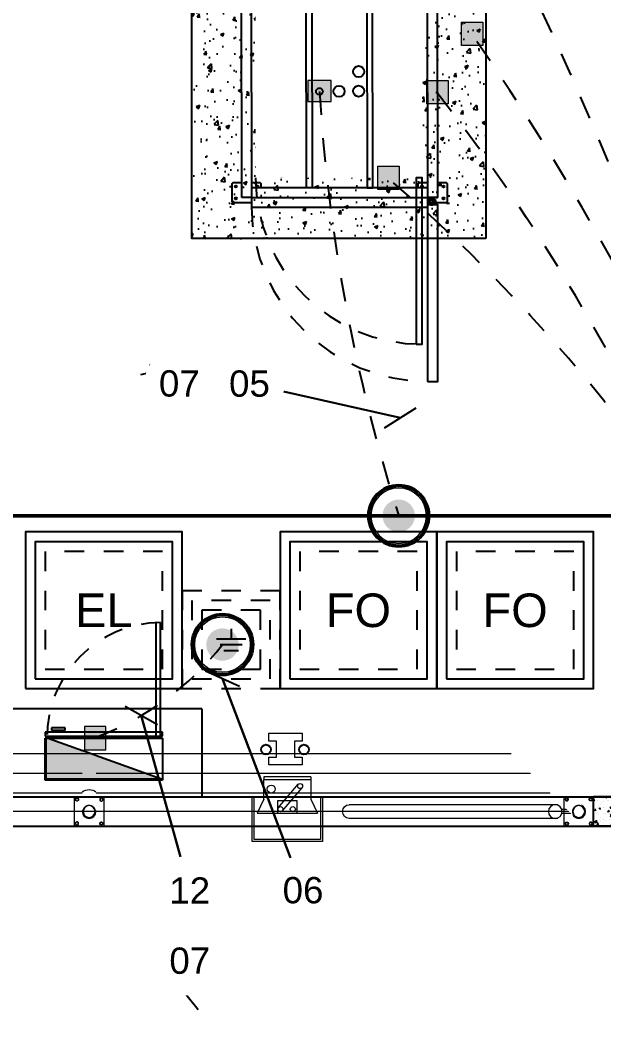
# Model space of a CAD drawing. Header units: inches. Extents: x -7660 to 802, y -193 to 3.
# Drawn here: x 663.12 to 666.1, y -97.32 to -92.2 of the extents above; entities that cross this region are included whole.
import ezdxf
from ezdxf.enums import TextEntityAlignment as Align

# ---------------------------------------------------------------- set-up
doc = ezdxf.new("R2010")
doc.units = ezdxf.units.IN
doc.header["$MEASUREMENT"] = 0
doc.set_wipeout_variables(frame=1)
for name, pattern in [('CACHE', [0.24, 0.12, -0.12]), ('DASHDOT', [1, 0.5, -0.25, 0, -0.25]), ('DASHDOT2', [0.5, 0.25, -0.125, 0, -0.125]), ('DASHED2', [0.375, 0.25, -0.125]), ('HIDDEN', [0.375, 0.25, -0.125]), ('HIDDEN2', [0.1875, 0.125, -0.0625])]:
    doc.linetypes.add(name, pattern=pattern)
for name, color, linetype in [('0-A INSTALAR', 10, 'Continuous'), ('AT', 80, 'Continuous'), ('PDF_0', 7, 'Continuous'), ('TANZ-COTAS', 8, 'Continuous'), ('TANZ-EXISTENTE', 9, 'Continuous')]:
    doc.layers.add(name, color=color, linetype=linetype)
doc.layers.add('PDF__CLEMAR-AT A INSTALAR', color=7, linetype='Continuous', true_color=0x259500)
doc.styles.add('Arial', font='arial.ttf')
doc.styles.add('Arial_TXT', font='arial.ttf')
doc.styles.add('cerca', font='romans.shx', dxfattribs={"height": 1})
doc.linetypes.add('CERCA3', pattern='A,0.5,0.05,["X",cerca,S=0.1,R=0,X=-0.1,Y=-0.05],0.1', length=0.65)
doc.dimstyles.new('CLEMAR - 1-100', dxfattribs={"dimtxt": 15, "dimasz": 15, "dimexe": 7.5, "dimexo": 15, "dimgap": 7.5, "dimtad": 1, "dimdec": 0, "dimtxsty": 'Arial', "dimblk": 'OBLIQUE', "dimcen": 0, "dimdle": 7.5, "dimclrd": 8, "dimclre": 8, "dimclrt": 1, "dimadec": 0, "dimazin": 0, "dimtfac": 1, "dimtdec": 0, "dimtmove": 2, "dimatfit": 3, "dimldrblk": 'OBLIQUE', "dimfxl": 1, "dimtfill": 1, "dimtfillclr": 256, "dimarcsym": 0})

# ---------------------------------------------------------------- blocks, each defined once
blk = doc.blocks.new('Base Planta Vivo Tipo 11')
at = {"true_color": 0xc7c8ca}
h = blk.add_hatch(dxfattribs=at)
h.set_pattern_fill('AR-CONC', color=9, scale=0.001)
h.set_pattern_definition([(50, (144.96999, -48.6538), (0.1821847, -0.015939), [0.01905, -0.20955]), (355, (144.96999, -48.6538), (-0.0352434, 0.191057), [0.01524, -0.1676406]), (100.4514, (144.98517, -48.65512), (0.146941, 0.175118), [0.01619, -0.17809]), (46.184, (144.96999, -48.603), (0.271079, -0.042042), [0.028575, -0.314325]), (96.6356, (144.99257, -48.6065), (0.237404, 0.247426), [0.024285, -0.267136]), (351.184, (144.96999, -48.603), (0.237404, 0.247426), [0.02286, -0.25146]), (21, (144.99539, -48.6157), (0.1516144, -0.102265), [0.01905, -0.20955]), (326, (144.99539, -48.6157), (0.061802, 0.184188), [0.01524, -0.16764]), (71.4514, (145.00802, -48.62422), (0.2134164, 0.081923), [0.01619, -0.17809]), (37.5, (144.969985, -48.653794), (0.0030886, 0.084555), [0, -0.165608, 0, -0.17018, 0, -0.168275]), (7.5, (144.969985, -48.65379), (0.0668197, 0.1001806), [0, -0.097028, 0, -0.161798, 0, -0.064135]), (327.5, (144.91334, -48.653794), (0.1355906, -0.0057287), [0, -0.0635, 0, -0.19812, 0, -0.26289]), (317.5, (144.88794, -48.65379), (0.1481292, 0.0254265), [0, -0.08255, 0, -0.131572, 0, -0.18669])])
h.paths.add_polyline_path([(145.6118, -44.4301), (144.1118, -44.4301), (144.1118, -45.9301), (145.6118, -45.9301)])
h.paths.add_polyline_path([(145.3167, -45.7093), (144.414, -45.7093), (144.414, -44.6975), (145.3167, -44.6975)], flags=16)
h.paths.add_polyline_path([(145.3167, -44.6975), (144.414, -44.6975), (144.414, -45.7093), (145.3167, -45.7093)], flags=16)
at = {"color": 251, "true_color": 0x636466}
blk.add_line((145.3168, -46.659), (145.3168, -45.7586), dxfattribs=at)
blk.add_lwpolyline([(145.6118, -45.9301), (144.1118, -45.9301), (144.1118, -44.4301), (145.6118, -44.4301)], close=True)
at = {"lineweight": 25}
for points in [[(144.414, -44.6962), (145.3144, -44.6962), (145.3144, -44.6458), (144.414, -44.6458)], [(145.3159, -45.7206), (145.3144, -44.6458), (145.3642, -44.6458), (145.3657, -45.7206)], [(144.4155, -45.7206), (145.3159, -45.7206), (145.3159, -45.6708), (144.4155, -45.6708)]]:
    blk.add_lwpolyline(points, close=True, dxfattribs=at)
for points in [[(144.3657, -45.6453), (144.3207, -45.6453), (144.3153, -45.6506), (144.3153, -45.7407), (144.3207, -45.7455), (144.4155, -45.7455)], [(144.4653, -45.6708), (144.4653, -45.6506), (144.4606, -45.6453), (144.4155, -45.6453)], [(145.3159, -45.6453), (145.2709, -45.6453), (145.2655, -45.6506), (145.2655, -45.6708)], [(145.3527, -45.7455), (145.4108, -45.7455), (145.4161, -45.7407), (145.4161, -45.6506), (145.4108, -45.6453), (145.3657, -45.6453)], [(144.4155, -45.7206), (144.4155, -45.7704), (145.3159, -45.7704), (145.3159, -45.7206)], [(145.3159, -45.7455), (145.3165, -45.7455)]]:
    blk.add_lwpolyline(points, dxfattribs=at)
blk.add_lwpolyline([(145.3354, -45.7199, 0.388857), (145.3162, -45.7374, 1.044652), (145.3547, -45.7391)], format="xyb", dxfattribs=at)
at = {"color": 251, "true_color": 0x636466}
blk.add_lwpolyline([(145.3168, -46.659), (145.3666, -46.659), (145.3666, -45.7586), (145.3168, -45.7586)], dxfattribs=at)
at = {"color": 251, "linetype": 'HIDDEN2', "ltscale": 0.5, "true_color": 0x636466}
blk.add_arc((145.3168, -45.7576), 0.9014, 180.8112, 270, dxfattribs=at)
at = {"layer": 'PDF_0', "lineweight": 25}
for centre, radius in [((144.3345, -44.6406), 0.00504), ((144.4447, -44.6406), 0.00504), ((145.2847, -44.6406), 0.00504), ((145.395, -44.6406), 0.00504), ((144.3345, -44.7005), 0.00504), ((144.4447, -44.7005), 0.00504), ((145.2847, -44.7005), 0.00504), ((145.395, -44.7005), 0.00504), ((144.336, -45.665), 0.00504), ((144.4462, -45.665), 0.00504), ((145.2862, -45.665), 0.00504), ((145.3965, -45.665), 0.00504), ((144.336, -45.7249), 0.00504), ((145.3354, -45.7391), 0.0193), ((145.3354, -45.7391), 0.0169), ((145.3965, -45.7249), 0.00504), ((145.3354, -45.7391), 0.00978), ((145.3354, -45.7391), 0.00978), ((145.3354, -45.7391), 0.00741)]:
    blk.add_circle(centre, radius, dxfattribs=at)
at = {"linetype": 'HIDDEN', "ltscale": 0.5}
blk.add_wipeout([(144.4368, -44.7451), (145.2868, -44.7451), (145.2868, -45.6196), (144.4368, -45.6196)], dxfattribs=at)
at = {"lineweight": 25}
for points in [[(144.4638, -44.6458), (144.4638, -44.6257), (144.4591, -44.6209), (144.3192, -44.6209), (144.3138, -44.6257), (144.3138, -44.7158), (144.3192, -44.7211), (144.3642, -44.7211)], [(145.3642, -44.7211), (145.4093, -44.7211), (145.4146, -44.7158), (145.4146, -44.6257), (145.4093, -44.6209), (145.2694, -44.6209), (145.264, -44.6257), (145.264, -44.6458)], [(144.414, -44.7211), (144.4591, -44.7211), (144.4638, -44.7158), (144.4638, -44.6962)], [(145.264, -44.6962), (145.264, -44.7158), (145.2694, -44.7211), (145.3144, -44.7211)]]:
    blk.add_lwpolyline(points, dxfattribs=at)
for points in [[(144.3657, -45.7206), (144.3642, -44.6458), (144.414, -44.6458), (144.4155, -45.7206)], [(144.6944, -44.6962), (144.724, -44.6962), (144.7255, -45.6708), (144.6959, -45.6708)], [(145.0044, -44.6962), (145.0059, -45.6708), (145.0355, -45.6708), (145.034, -44.6962)]]:
    blk.add_lwpolyline(points, close=True, dxfattribs=at)
at = {"color": 251, "true_color": 0x636466}
blk.add_lwpolyline([(145.2568, -46.4696), (145.2868, -46.4696), (145.2868, -45.6196), (145.2568, -45.6196)], close=True, dxfattribs=at)
at = {"color": 6, "linetype": 'Continuous'}
for centre in [(144.9628, -45.0776), (144.9628, -45.1776)]:
    blk.add_circle(centre, 0.0284, dxfattribs=at)
at = {"color": 3, "linetype": 'Continuous'}
blk.add_circle((144.7627, -45.179), 0.0174, dxfattribs=at)
at = {"color": 5, "linetype": 'Continuous'}
blk.add_circle((144.8628, -45.1783), 0.0284, dxfattribs=at)
at = {"color": 251, "linetype": 'HIDDEN2', "ltscale": 0.5, "true_color": 0x636466}
blk.add_arc((145.2868, -45.6196), 0.85, 180, 270, dxfattribs=at)
blk = doc.blocks.new('rgrg0r5gw51gw1egw1eg')
for p, q in [((3385.5664, -235.9365), (3385.5664, -236.0822)), ((3385.7121, -235.9365), (3385.5664, -235.9365)), ((3385.5668, -235.9621), (3385.5668, -235.9621)), ((3385.5687, -235.9595), (3385.5687, -235.9595)), ((3385.5793, -235.9564), (3385.5729, -235.9539)), ((3385.5747, -235.9595), (3385.5729, -235.9539)), ((3385.5794, -235.9564), (3385.5748, -235.9595)), ((3385.584, -235.9609), (3385.5758, -235.9622)), ((3385.5759, -235.962), (3385.5769, -235.9532)), ((3385.5841, -235.9607), (3385.5769, -235.9531)), ((3385.5852, -235.949), (3385.5862, -235.9432)), ((3385.5909, -235.9479), (3385.5853, -235.9484)), ((3385.5907, -235.9479), (3385.5862, -235.9426)), ((3385.5986, -235.9698), (3385.5986, -235.9698)), ((3385.6004, -235.9612), (3385.6004, -235.9612)), ((3385.6124, -235.9372), (3385.6124, -235.9372)), ((3385.6136, -235.968), (3385.6136, -235.968)), ((3385.6181, -235.9574), (3385.6181, -235.9574)), ((3385.6236, -235.9643), (3385.6236, -235.9643)), ((3385.6479, -235.9677), (3385.6479, -235.9677)), ((3385.6515, -235.9432), (3385.6526, -235.9374)), ((3385.6572, -235.9421), (3385.6517, -235.9426)), ((3385.657, -235.9421), (3385.6526, -235.9368)), ((3385.66, -235.9437), (3385.66, -235.9437)), ((3385.6611, -235.9745), (3385.6611, -235.9745)), ((3385.6674, -235.9553), (3385.6674, -235.9553)), ((3385.6828, -235.9456), (3385.6745, -235.9469)), ((3385.6746, -235.9467), (3385.6756, -235.9379)), ((3385.6829, -235.9453), (3385.6756, -235.9378)), ((3385.682, -235.972), (3385.682, -235.972)), ((3385.6927, -235.9401), (3385.6927, -235.9401)), ((3385.6973, -235.9657), (3385.6973, -235.9657)), ((3385.7121, -235.9489), (3385.7058, -235.9465)), ((3385.7077, -235.9521), (3385.7058, -235.9465)), ((3385.7072, -235.9439), (3385.7072, -235.9439)), ((3385.7121, -235.9491), (3385.7077, -235.9521)), ((3385.708, -235.9507), (3385.708, -235.9507)), ((3385.7121, -235.9365), (3385.7121, -236.0822)), ((3385.568, -235.9929), (3385.568, -235.9929)), ((3385.5691, -236.0237), (3385.5691, -236.0237)), ((3385.5723, -236.0186), (3385.5734, -236.0128)), ((3385.578, -236.0175), (3385.5725, -236.018)), ((3385.5778, -236.0175), (3385.5734, -236.0122)), ((3385.5809, -236.0009), (3385.5809, -236.0009)), ((3385.5871, -236.0065), (3385.5871, -236.0065)), ((3385.5897, -235.9931), (3385.5897, -235.9931)), ((3385.6018, -236.0234), (3385.5954, -236.021)), ((3385.5973, -236.0266), (3385.5954, -236.021)), ((3385.6019, -236.0235), (3385.5973, -236.0266)), ((3385.6031, -235.9806), (3385.6031, -235.9806)), ((3385.6147, -235.9988), (3385.6147, -235.9988)), ((3385.6248, -235.9977), (3385.6248, -235.9977)), ((3385.6349, -236.0102), (3385.6349, -236.0102)), ((3385.6365, -236.0044), (3385.6365, -236.0044)), ((3385.6387, -236.0128), (3385.6398, -236.007)), ((3385.6444, -236.0117), (3385.6389, -236.0122)), ((3385.6442, -236.0117), (3385.6397, -236.0064)), ((3385.6479, -236.0008), (3385.6479, -236.0008)), ((3385.6496, -235.9894), (3385.6519, -235.9871)), ((3385.6695, -236.0094), (3385.6496, -235.9894)), ((3385.6695, -236.0094), (3385.6496, -236.0293)), ((3385.6571, -235.9862), (3385.6506, -235.9837)), ((3385.6525, -235.9893), (3385.6506, -235.9837)), ((3385.6709, -236.0061), (3385.6519, -235.9871)), ((3385.6709, -236.0127), (3385.6519, -236.0317)), ((3385.6571, -235.9862), (3385.6525, -235.9893)), ((3385.657, -235.9899), (3385.657, -235.9899)), ((3385.6622, -236.0053), (3385.6622, -236.0053)), ((3385.7121, -236.0061), (3385.6709, -236.0061)), ((3385.7121, -236.0127), (3385.6709, -236.0127)), ((3385.6859, -236.0023), (3385.6859, -236.0023)), ((3385.6888, -236.0194), (3385.6888, -236.0194)), ((3385.7051, -236.007), (3385.7061, -236.0012)), ((3385.7108, -236.0059), (3385.7052, -236.0064)), ((3385.7106, -236.0059), (3385.7061, -236.0005)), ((3385.7064, -236.0085), (3385.7064, -236.0085)), ((3385.7091, -235.9815), (3385.7091, -235.9815)), ((3385.7103, -236.0123), (3385.7103, -236.0123)), ((3385.711, -235.9991), (3385.711, -235.9991)), ((3385.5718, -236.0661), (3385.5664, -236.0605)), ((3385.5718, -236.0663), (3385.5664, -236.0672)), ((3385.5702, -236.0545), (3385.5702, -236.0545)), ((3385.58, -236.0584), (3385.58, -236.0584)), ((3385.5856, -236.0662), (3385.5856, -236.0662)), ((3385.5995, -236.0426), (3385.5995, -236.0426)), ((3385.6051, -236.0538), (3385.6051, -236.0538)), ((3385.6141, -236.0296), (3385.6141, -236.0296)), ((3385.6158, -236.0296), (3385.6158, -236.0296)), ((3385.6169, -236.0604), (3385.6169, -236.0604)), ((3385.6259, -236.0822), (3385.6269, -236.0766)), ((3385.6314, -236.0813), (3385.6269, -236.0759)), ((3385.635, -236.0641), (3385.635, -236.0641)), ((3385.6384, -236.0661), (3385.6384, -236.0661)), ((3385.6491, -236.0342), (3385.6491, -236.0342)), ((3385.6496, -236.0293), (3385.6519, -236.0317)), ((3385.6535, -236.0518), (3385.6535, -236.0518)), ((3385.6545, -236.0517), (3385.6545, -236.0517)), ((3385.6623, -236.0521), (3385.6634, -236.0433)), ((3385.6705, -236.051), (3385.6623, -236.0523)), ((3385.6633, -236.0361), (3385.6633, -236.0361)), ((3385.6706, -236.0508), (3385.6634, -236.0433)), ((3385.6645, -236.0669), (3385.6645, -236.0669)), ((3385.6723, -236.0373), (3385.6723, -236.0373)), ((3385.6796, -236.0533), (3385.6731, -236.0508)), ((3385.675, -236.0564), (3385.6731, -236.0508)), ((3385.6735, -236.0707), (3385.6735, -236.0707)), ((3385.6796, -236.0533), (3385.675, -236.0564)), ((3385.6844, -236.062), (3385.6844, -236.062)), ((3385.6922, -236.0766), (3385.6933, -236.0708)), ((3385.6979, -236.0755), (3385.6924, -236.076)), ((3385.6977, -236.0755), (3385.6933, -236.0701)), ((3385.6966, -236.0737), (3385.6966, -236.0737)), ((3385.7039, -236.0496), (3385.7039, -236.0496)), ((3385.7074, -236.0611), (3385.7074, -236.0611)), ((3385.7114, -236.0431), (3385.7114, -236.0431)), ((3385.7121, -236.0822), (3385.5664, -236.0822)), ((3385.6316, -236.0813), (3385.626, -236.0818))]:
    blk.add_line(p, q)
blk = doc.blocks.new('gdhhgh')
at = {"linetype": 'HIDDEN', "ltscale": 0.25}
blk.add_line((0.6539, 1.0768), (0.2109, 0.2316), dxfattribs=at)
for p, q in [((0.6963, 1.0673), (0.6114, 1.0863)), ((0.6931, 1.0972), (0.6278, 1.1118)), ((0.6324, 1.1045), (0.6351, 1.1165)), ((0.6324, 1.1045), (0.6384, 1.1031)), ((0.6335, 1.0813), (0.643, 1.1237)), ((0.6351, 1.1165), (0.6411, 1.1151)), ((0.68, 1.098), (0.6393, 1.1071)), ((0.6809, 1.102), (0.6402, 1.1111)), ((0.6551, 1.0925), (0.6612, 1.1197)), ((0.6555, 1.1126), (0.6677, 1.1099)), ((0.6595, 1.0915), (0.6656, 1.1187)), ((0.6704, 1.1221), (0.6677, 1.1099)), ((0.6742, 1.0722), (0.6837, 1.1146)), ((0.6851, 1.0927), (0.6791, 1.094)), ((0.6878, 1.1047), (0.6818, 1.106)), ((0.6851, 1.0927), (0.6878, 1.1047)), ((0.6355, 1.0669), (0.4332, 0.1644)), ((0.6662, 1.06), (0.464, 0.1575)), ((0.6449, 1.037), (0.5344, 0.5438)), ((0.651, 1.0356), (0.6388, 1.0384)), ((0.651, 1.0356), (0.6483, 1.0234)), ((0.5744, 0.5766), (0.5123, 0.5906)), ((0.4521, 0.1763), (0.5344, 0.5438)), ((0.5283, 0.5452), (0.5405, 0.5425)), ((0.5378, 0.5303), (0.5405, 0.5425)), ((0.3914, 0.2116), (0.3977, 0.2156)), ((0.4214, 0.1644), (0.3914, 0.2116)), ((0.4253, 0.1719), (0.3977, 0.2156)), ((0.4664, 0.2116), (0.4636, 0.1994)), ((0.4142, 0.1616), (0.4132, 0.1571)), ((0.4356, 0.1521), (0.4132, 0.1571)), ((0.4333, 0.1573), (0.4142, 0.1616)), ((0.4204, 0.1602), (0.4231, 0.1724)), ((0.4282, 0.1713), (0.4231, 0.1724)), ((0.4255, 0.1591), (0.4282, 0.1713)), ((0.4636, 0.1994), (0.4514, 0.2021))]:
    blk.add_line(p, q)
for centre, radius in [((0.5918, 1.0914), 0.0158), ((0.5885, 1.0903), 0.00666), ((0.6539, 1.0768), 0.0158), ((0.7162, 1.0635), 0.0158), ((0.5433, 0.5836), 0.0158), ((0.4245, 0.1664), 0.00369), ((0.4486, 0.161), 0.0158)]:
    blk.add_circle(centre, radius)
blk.add_arc((0.6539, 1.0768), 0.0209, 167.3687, 347.3687)
blk.add_arc((0.6533, 1.0741), 0.9516, 242.297, 257.3687, dxfattribs=at)
at = {"yscale": 1.029517181521879, "zscale": 1.029517181521879, "rotation": 257.3686915360678}
for p, xscale in [((999.9879, 3349.2732), 1.029517181521879), ((-524.6896, -3454.2768), -1.02951718152188)]:
    blk.add_blockref('rgrg0r5gw51gw1egw1eg', p, dxfattribs=dict(at, xscale=xscale))
blk = doc.blocks.new('*U588')
at = {"lineweight": 5}
for p, q in [((5535.91, 2516.4599), (5535.909, 2516.4599)), ((5535.91, 2516.4535), (5535.909, 2516.4535)), ((5535.9105, 2516.4608), (5535.91, 2516.4617)), ((5535.9105, 2516.4526), (5535.91, 2516.4517)), ((5535.9161, 2516.464), (5535.9156, 2516.4649)), ((5535.9161, 2516.4494), (5535.9156, 2516.4485)), ((5535.9171, 2516.464), (5535.9176, 2516.4649)), ((5535.9171, 2516.4494), (5535.9176, 2516.4485)), ((5535.9227, 2516.4608), (5535.9232, 2516.4617)), ((5535.9227, 2516.4526), (5535.9232, 2516.4517)), ((5535.9232, 2516.4599), (5535.9242, 2516.4599)), ((5535.9232, 2516.4535), (5535.9242, 2516.4535)), ((5536.0347, 2516.4599), (5536.0337, 2516.4599)), ((5536.0347, 2516.4535), (5536.0337, 2516.4535)), ((5536.0352, 2516.4608), (5536.0347, 2516.4617)), ((5536.0352, 2516.4526), (5536.0347, 2516.4517)), ((5536.0409, 2516.464), (5536.0404, 2516.4649)), ((5536.0409, 2516.4494), (5536.0404, 2516.4485)), ((5536.0419, 2516.464), (5536.0424, 2516.4649)), ((5536.0419, 2516.4494), (5536.0424, 2516.4485)), ((5536.0475, 2516.4608), (5536.048, 2516.4617)), ((5536.0475, 2516.4526), (5536.048, 2516.4517)), ((5536.048, 2516.4599), (5536.049, 2516.4599)), ((5536.048, 2516.4535), (5536.049, 2516.4535)), ((5535.91, 2516.3375), (5535.909, 2516.3375)), ((5535.91, 2516.331), (5535.909, 2516.331)), ((5535.9105, 2516.3384), (5535.91, 2516.3392)), ((5535.9105, 2516.3302), (5535.91, 2516.3293)), ((5535.9161, 2516.3416), (5535.9156, 2516.3425)), ((5535.9161, 2516.3269), (5535.9156, 2516.3261)), ((5535.9171, 2516.3416), (5535.9176, 2516.3425)), ((5535.9171, 2516.3269), (5535.9176, 2516.3261)), ((5535.9227, 2516.3384), (5535.9232, 2516.3392)), ((5535.9227, 2516.3302), (5535.9232, 2516.3293)), ((5535.9232, 2516.3375), (5535.9242, 2516.3375)), ((5535.9232, 2516.331), (5535.9242, 2516.331)), ((5535.969, 2516.3619), (5535.969, 2516.309)), ((5535.979, 2516.3605), (5535.979, 2516.3105)), ((5535.989, 2516.3619), (5535.989, 2516.309)), ((5536.014, 2516.2889), (5536.014, 2515.2239)), ((5535.9104, 2513.9584), (5535.9095, 2513.9589)), ((5535.9104, 2513.9574), (5535.9095, 2513.9569)), ((5535.9137, 2513.964), (5535.9128, 2513.9645)), ((5535.9137, 2513.9518), (5535.9128, 2513.9513)), ((5535.9145, 2513.9645), (5535.9145, 2513.9655)), ((5535.9145, 2513.9513), (5535.9145, 2513.9503)), ((5535.921, 2513.9645), (5535.921, 2513.9655)), ((5535.921, 2513.9513), (5535.921, 2513.9503)), ((5535.9219, 2513.964), (5535.9227, 2513.9645)), ((5535.9219, 2513.9518), (5535.9227, 2513.9513)), ((5535.9251, 2513.9584), (5535.926, 2513.9589)), ((5535.9251, 2513.9574), (5535.926, 2513.9569)), ((5536.0328, 2513.9584), (5536.032, 2513.9589)), ((5536.0328, 2513.9574), (5536.032, 2513.9569)), ((5536.0361, 2513.964), (5536.0352, 2513.9645)), ((5536.0369, 2513.9645), (5536.0369, 2513.9655)), ((5536.0434, 2513.9645), (5536.0434, 2513.9655)), ((5536.0443, 2513.964), (5536.0452, 2513.9645)), ((5536.0475, 2513.9584), (5536.0484, 2513.9589)), ((5536.0475, 2513.9574), (5536.0484, 2513.9569)), ((5535.9104, 2513.8336), (5535.9095, 2513.8341)), ((5535.9104, 2513.8326), (5535.9095, 2513.8321)), ((5535.9137, 2513.8392), (5535.9128, 2513.8397)), ((5535.9137, 2513.827), (5535.9128, 2513.8265)), ((5535.9145, 2513.8397), (5535.9145, 2513.8407)), ((5535.9145, 2513.8265), (5535.9145, 2513.8255)), ((5535.921, 2513.8397), (5535.921, 2513.8407)), ((5535.921, 2513.8265), (5535.921, 2513.8255)), ((5535.9219, 2513.8392), (5535.9227, 2513.8397)), ((5535.9219, 2513.827), (5535.9227, 2513.8265)), ((5535.9251, 2513.8336), (5535.926, 2513.8341)), ((5535.9251, 2513.8326), (5535.926, 2513.8321)), ((5536.0328, 2513.8336), (5536.032, 2513.8341)), ((5536.0328, 2513.8326), (5536.032, 2513.8321)), ((5536.0361, 2513.827), (5536.0352, 2513.8265)), ((5536.0369, 2513.8265), (5536.0369, 2513.8255)), ((5536.0434, 2513.8265), (5536.0434, 2513.8255)), ((5536.0443, 2513.827), (5536.0452, 2513.8265)), ((5536.0475, 2513.8336), (5536.0484, 2513.8341)), ((5536.0475, 2513.8326), (5536.0484, 2513.8321))]:
    blk.add_line(p, q, dxfattribs=at)
at = {"linetype": 'CERCA3', "lineweight": 5, "ltscale": 0.3}
blk.add_line((5535.979, 2516.3655), (5535.979, 2509.345), dxfattribs=at)
at = {"lineweight": 5}
for points in [[(5535.9242, 2516.4599), (5535.9242, 2516.4535, -0.267949), (5535.9232, 2516.4517), (5535.9176, 2516.4485, -0.267949), (5535.9156, 2516.4485), (5535.91, 2516.4517, -0.267949), (5535.909, 2516.4535), (5535.909, 2516.4599, -0.267949), (5535.91, 2516.4617), (5535.9156, 2516.4649, -0.267949), (5535.9176, 2516.4649), (5535.9232, 2516.4617, -0.267949)], [(5535.9232, 2516.4599), (5535.9232, 2516.4535, -0.267949), (5535.9227, 2516.4526), (5535.9171, 2516.4494, -0.267949), (5535.9161, 2516.4494), (5535.9105, 2516.4526, -0.267949), (5535.91, 2516.4535), (5535.91, 2516.4599, -0.267949), (5535.9105, 2516.4608), (5535.9161, 2516.464, -0.267949), (5535.9171, 2516.464), (5535.9227, 2516.4608, -0.267949)], [(5536.0337, 2516.4599), (5536.0337, 2516.4535, 0.267949), (5536.0347, 2516.4517), (5536.0404, 2516.4485, 0.267949), (5536.0424, 2516.4485), (5536.048, 2516.4517, 0.267949), (5536.049, 2516.4535), (5536.049, 2516.4599, 0.267949), (5536.048, 2516.4617), (5536.0424, 2516.4649, 0.267949), (5536.0404, 2516.4649), (5536.0347, 2516.4617, 0.267949)], [(5536.0347, 2516.4599), (5536.0347, 2516.4535, 0.267949), (5536.0352, 2516.4526), (5536.0409, 2516.4494, 0.267949), (5536.0419, 2516.4494), (5536.0475, 2516.4526, 0.267949), (5536.048, 2516.4535), (5536.048, 2516.4599, 0.267949), (5536.0475, 2516.4608), (5536.0419, 2516.464, 0.267949), (5536.0409, 2516.464), (5536.0352, 2516.4608, 0.267949)], [(5535.9242, 2516.331), (5535.9242, 2516.3375, 0.267949), (5535.9232, 2516.3392), (5535.9176, 2516.3425, 0.267949), (5535.9156, 2516.3425), (5535.91, 2516.3392, 0.267949), (5535.909, 2516.3375), (5535.909, 2516.331, 0.267949), (5535.91, 2516.3293), (5535.9156, 2516.3261, 0.267949), (5535.9176, 2516.3261), (5535.9232, 2516.3293, 0.267949)], [(5535.9232, 2516.331), (5535.9232, 2516.3375, 0.267949), (5535.9227, 2516.3384), (5535.9171, 2516.3416, 0.267949), (5535.9161, 2516.3416), (5535.9105, 2516.3384, 0.267949), (5535.91, 2516.3375), (5535.91, 2516.331, 0.267949), (5535.9105, 2516.3302), (5535.9161, 2516.3269, 0.267949), (5535.9171, 2516.3269), (5535.9227, 2516.3302, 0.267949)], [(5535.9145, 2513.9503), (5535.921, 2513.9503, 0.267949), (5535.9227, 2513.9513), (5535.926, 2513.9569, 0.267949), (5535.926, 2513.9589), (5535.9227, 2513.9645, 0.267949), (5535.921, 2513.9655), (5535.9145, 2513.9655, 0.267949), (5535.9128, 2513.9645), (5535.9095, 2513.9589, 0.267949), (5535.9095, 2513.9569), (5535.9128, 2513.9513, 0.267949)], [(5535.9145, 2513.9513), (5535.921, 2513.9513, 0.267949), (5535.9219, 2513.9518), (5535.9251, 2513.9574, 0.267949), (5535.9251, 2513.9584), (5535.9219, 2513.964, 0.267949), (5535.921, 2513.9645), (5535.9145, 2513.9645, 0.267949), (5535.9137, 2513.964), (5535.9104, 2513.9584, 0.267949), (5535.9104, 2513.9574), (5535.9137, 2513.9518, 0.267949)], [(5535.9145, 2513.8407), (5535.921, 2513.8407, -0.267949), (5535.9227, 2513.8397), (5535.926, 2513.8341, -0.267949), (5535.926, 2513.8321), (5535.9227, 2513.8265, -0.267949), (5535.921, 2513.8255), (5535.9145, 2513.8255, -0.267949), (5535.9128, 2513.8265), (5535.9095, 2513.8321, -0.267949), (5535.9095, 2513.8341), (5535.9128, 2513.8397, -0.267949)], [(5535.9145, 2513.8397), (5535.921, 2513.8397, -0.267949), (5535.9219, 2513.8392), (5535.9251, 2513.8336, -0.267949), (5535.9251, 2513.8326), (5535.9219, 2513.827, -0.267949), (5535.921, 2513.8265), (5535.9145, 2513.8265, -0.267949), (5535.9137, 2513.827), (5535.9104, 2513.8326, -0.267949), (5535.9104, 2513.8336), (5535.9137, 2513.8392, -0.267949)]]:
    blk.add_lwpolyline(points, format="xyb", close=True, dxfattribs=at)
at = {"linetype": 'CERCA3', "lineweight": 5, "ltscale": 0.3}
for points in [[(5536.0752, 2509.4412), (5536.0752, 2516.2497)], [(5536.1752, 2509.5413), (5536.1752, 2516.1497)]]:
    blk.add_lwpolyline(points, dxfattribs=at)
at = {"lineweight": 5}
for centre in [(5535.979, 2516.3955), (5535.979, 2516.2755), (5535.979, 2516.2755), (5535.979, 2513.8955)]:
    blk.add_circle(centre, 0.035, dxfattribs=at)
blk.add_arc((5535.979, 2515.2239), 0.035, 180, 0, dxfattribs=at)
for points in [[(5535.9542, 2516.3707), (5536.2834, 2516.0414), (5536.2948, 2516.0338), (5536.3025, 2516.0316), (5536.3095, 2516.0311), (5536.3138, 2516.0316), (5536.3199, 2516.0331), (5536.323, 2516.0344), (5536.328, 2516.0372), (5536.3329, 2516.0414), (5536.3351, 2516.0438), (5536.3372, 2516.0465), (5536.3393, 2516.0501), (5536.3409, 2516.0536), (5536.3421, 2516.0576), (5536.343, 2516.0627), (5536.3431, 2516.0686), (5536.3422, 2516.0743), (5536.3411, 2516.0781), (5536.339, 2516.0827), (5536.3364, 2516.0868), (5536.3329, 2516.0909), (5536.0037, 2516.4202), (5536.0067, 2516.4168), (5536.0099, 2516.4119), (5536.0116, 2516.408), (5536.013, 2516.4036), (5536.0138, 2516.3988), (5536.014, 2516.3949), (5536.0137, 2516.3909), (5536.0128, 2516.3866), (5536.0119, 2516.3836), (5536.0093, 2516.3781), (5536.0064, 2516.3738), (5536.0037, 2516.3707), (5536.0011, 2516.3683), (5535.9976, 2516.3658), (5535.994, 2516.3639), (5535.9898, 2516.3622), (5535.9856, 2516.3611), (5535.9796, 2516.3605), (5535.975, 2516.3607), (5535.9671, 2516.3625), (5535.9636, 2516.364), (5535.958, 2516.3675)], [(5535.979, 2513.8605), (5536.3096, 2513.8604), (5536.323, 2513.8631), (5536.33, 2513.8669), (5536.3353, 2513.8716), (5536.338, 2513.875), (5536.3412, 2513.8803), (5536.3425, 2513.8834), (5536.344, 2513.8889), (5536.3446, 2513.8954), (5536.3444, 2513.8986), (5536.344, 2513.902), (5536.3429, 2513.9061), (5536.3416, 2513.9096), (5536.3396, 2513.9134), (5536.3367, 2513.9176), (5536.3325, 2513.9218), (5536.3279, 2513.9252), (5536.3244, 2513.9271), (5536.3196, 2513.9289), (5536.3149, 2513.93), (5536.3096, 2513.9304), (5535.979, 2513.9305), (5535.9835, 2513.9302), (5535.9893, 2513.9289), (5535.9932, 2513.9275), (5535.9973, 2513.9253), (5536.0012, 2513.9225), (5536.0041, 2513.9199), (5536.0067, 2513.9168), (5536.0092, 2513.9131), (5536.0107, 2513.9103), (5536.0127, 2513.9047), (5536.0137, 2513.8995), (5536.014, 2513.8955), (5536.0138, 2513.8919), (5536.0131, 2513.8877), (5536.0119, 2513.8837), (5536.0102, 2513.8796), (5536.008, 2513.8759), (5536.0041, 2513.8712), (5536.0008, 2513.8681), (5535.9939, 2513.8638), (5535.9904, 2513.8624), (5535.984, 2513.8608)]]:
    blk.add_wipeout(points, dxfattribs=at)
for p, q in [((5536.0347, 2516.3375), (5536.0337, 2516.3375)), ((5536.0347, 2516.331), (5536.0337, 2516.331)), ((5536.0352, 2516.3384), (5536.0347, 2516.3392)), ((5536.0352, 2516.3302), (5536.0347, 2516.3293)), ((5536.0409, 2516.3416), (5536.0404, 2516.3425)), ((5536.0409, 2516.3269), (5536.0404, 2516.3261)), ((5536.0419, 2516.3416), (5536.0424, 2516.3425)), ((5536.0419, 2516.3269), (5536.0424, 2516.3261)), ((5536.0475, 2516.3384), (5536.048, 2516.3392)), ((5536.0475, 2516.3302), (5536.048, 2516.3293)), ((5536.048, 2516.3375), (5536.049, 2516.3375)), ((5536.048, 2516.331), (5536.049, 2516.331)), ((5535.944, 2516.2889), (5535.944, 2515.2239)), ((5536.0361, 2513.9518), (5536.0352, 2513.9513)), ((5536.0369, 2513.9513), (5536.0369, 2513.9503)), ((5536.0434, 2513.9513), (5536.0434, 2513.9503)), ((5536.0443, 2513.9518), (5536.0452, 2513.9513)), ((5536.0361, 2513.8392), (5536.0352, 2513.8397)), ((5536.0369, 2513.8397), (5536.0369, 2513.8407)), ((5536.0434, 2513.8397), (5536.0434, 2513.8407)), ((5536.0443, 2513.8392), (5536.0452, 2513.8397))]:
    blk.add_line(p, q, dxfattribs=at)
blk.add_lwpolyline([(5536.054, 2516.3205), (5536.054, 2516.4705), (5535.904, 2516.4705), (5535.904, 2516.3205)], close=True, dxfattribs=at)
for points in [[(5536.0337, 2516.331), (5536.0337, 2516.3375, -0.267949), (5536.0347, 2516.3392), (5536.0404, 2516.3425, -0.267949), (5536.0424, 2516.3425), (5536.048, 2516.3392, -0.267949), (5536.049, 2516.3375), (5536.049, 2516.331, -0.267949), (5536.048, 2516.3293), (5536.0424, 2516.3261, -0.267949), (5536.0404, 2516.3261), (5536.0347, 2516.3293, -0.267949)], [(5536.0347, 2516.331), (5536.0347, 2516.3375, -0.267949), (5536.0352, 2516.3384), (5536.0409, 2516.3416, -0.267949), (5536.0419, 2516.3416), (5536.0475, 2516.3384, -0.267949), (5536.048, 2516.3375), (5536.048, 2516.331, -0.267949), (5536.0475, 2516.3302), (5536.0419, 2516.3269, -0.267949), (5536.0409, 2516.3269), (5536.0352, 2516.3302, -0.267949)], [(5536.0434, 2513.9503), (5536.0369, 2513.9503, -0.267949), (5536.0352, 2513.9513), (5536.032, 2513.9569, -0.267949), (5536.032, 2513.9589), (5536.0352, 2513.9645, -0.267949), (5536.0369, 2513.9655), (5536.0434, 2513.9655, -0.267949), (5536.0452, 2513.9645), (5536.0484, 2513.9589, -0.267949), (5536.0484, 2513.9569), (5536.0452, 2513.9513, -0.267949)], [(5536.0434, 2513.9513), (5536.0369, 2513.9513, -0.267949), (5536.0361, 2513.9518), (5536.0328, 2513.9574, -0.267949), (5536.0328, 2513.9584), (5536.0361, 2513.964, -0.267949), (5536.0369, 2513.9645), (5536.0434, 2513.9645, -0.267949), (5536.0443, 2513.964), (5536.0475, 2513.9584, -0.267949), (5536.0475, 2513.9574), (5536.0443, 2513.9518, -0.267949)], [(5536.0434, 2513.8407), (5536.0369, 2513.8407, 0.267949), (5536.0352, 2513.8397), (5536.032, 2513.8341, 0.267949), (5536.032, 2513.8321), (5536.0352, 2513.8265, 0.267949), (5536.0369, 2513.8255), (5536.0434, 2513.8255, 0.267949), (5536.0452, 2513.8265), (5536.0484, 2513.8321, 0.267949), (5536.0484, 2513.8341), (5536.0452, 2513.8397, 0.267949)], [(5536.0434, 2513.8397), (5536.0369, 2513.8397, 0.267949), (5536.0361, 2513.8392), (5536.0328, 2513.8336, 0.267949), (5536.0328, 2513.8326), (5536.0361, 2513.827, 0.267949), (5536.0369, 2513.8265), (5536.0434, 2513.8265, 0.267949), (5536.0443, 2513.827), (5536.0475, 2513.8326, 0.267949), (5536.0475, 2513.8336), (5536.0443, 2513.8392, 0.267949)]]:
    blk.add_lwpolyline(points, format="xyb", close=True, dxfattribs=at)
at = {"linetype": 'CERCA3', "lineweight": 5, "ltscale": 0.3}
blk.add_lwpolyline([(5536.2752, 2509.6413), (5536.2752, 2516.0497)], dxfattribs=at)
at = {"lineweight": 5}
blk.add_lwpolyline([(5536.054, 2513.9305), (5536.054, 2513.9705), (5535.904, 2513.9705), (5535.904, 2513.8205), (5536.054, 2513.8205), (5536.054, 2513.8605)], dxfattribs=at)
for centre in [(5535.979, 2516.3955), (5535.979, 2513.8955)]:
    blk.add_circle(centre, 0.03, dxfattribs=at)
blk.add_arc((5536.0322, 2513.8955), 0.0591, 323.7057, 36.2943, dxfattribs=at)
blk = doc.blocks.new('*U339')
at = {"color": 0}
for p, q in [((0, 305), (0, 255)), ((-75, 255), (75, 255)), ((-56.25, 225), (56.25, 225)), ((-37.5, 195), (37.5, 195))]:
    blk.add_line(p, q, dxfattribs=at)
at = {"color": 0, "linetype": 'HIDDEN'}
for points in [[(-250, 0), (250, 0), (250, 500), (-250, 500)], [(-200, 50), (200, 50), (200, 450), (-200, 450)], [(-150, 100), (150, 100), (150, 400), (-150, 400)]]:
    blk.add_lwpolyline(points, close=True, dxfattribs=at)
blk = doc.blocks.new('ewsls452.')
at = {"ltscale": 200}
blk.add_hatch(color=256, dxfattribs=at).paths.add_polyline_path([(-0.4122, 0.5044), (0.1728, 0.2944), (0.1778, 0.2944), (0.1778, 0.5044)])
at = {"ltscale": 5}
for p, q in [((-0.6172, 0.1444), (-0.6172, 0.5943)), ((0.3828, 0.1444), (0.3828, 0.5943)), ((-0.6172, 0.1444), (0.3828, 0.1444))]:
    blk.add_line(p, q, dxfattribs=at)
at = {"ltscale": 200}
for p, q in [((-0.4172, 0.2944), (-0.4172, 0.5094)), ((-0.4172, 0.5094), (0.1828, 0.5094)), ((-0.4122, 0.5044), (0.1778, 0.5044)), ((-0.4122, 0.5044), (0.1728, 0.2944)), ((0.1778, 0.5044), (0.1778, 0.2944)), ((0.1828, 0.5094), (0.1828, 0.2944)), ((0.1828, 0.2944), (-0.4172, 0.2944)), ((0.1828, 0.2844), (-0.4172, 0.2844)), ((-0.4172, 0.2844), (-0.4172, 0.2644)), ((-0.4172, 0.2644), (0.1828, 0.2644)), ((0.1778, 0.2944), (-0.4122, 0.2944)), ((-0.4072, 0.2844), (-0.4072, 0.2944)), ((0.0932, 0.2644), (0.0932, 0.2546)), ((0.1378, 0.2546), (0.1378, 0.2644)), ((0.1728, 0.2844), (0.1728, 0.2944)), ((0.1828, 0.2644), (0.1828, 0.2844)), ((0.0795, 0.2546), (0.0795, 0.2423)), ((0.1494, 0.2546), (0.0795, 0.2546)), ((0.0795, 0.2423), (0.1494, 0.2423)), ((0.1494, 0.2423), (0.1494, 0.2546))]:
    blk.add_line(p, q, dxfattribs=at)
at = {"linetype": 'DASHED2', "ltscale": 200}
for p, q in [((-0.4072, 0.2844), (-0.4072, -0.2956)), ((-0.4072, 0.2844), (-0.4072, -0.2956)), ((-0.3846, 0.2844), (-0.3846, -0.2956))]:
    blk.add_line(p, q, dxfattribs=at)
blk.add_lwpolyline([(-0.1912, 0.5072), (-0.1968, 0.5072)])
at = {"linetype": 'DASHED2', "ltscale": 0.2}
blk.add_arc((-0.4122, 0.2894), 0.585, 270.4897, 0.4897, dxfattribs=at)
blk = doc.blocks.new('*U341')
for points in [[(-400, 0), (400, 0), (400, 800), (-400, 800)], [(-350, 50), (350, 50), (350, 750), (-350, 750)]]:
    blk.add_lwpolyline(points, close=True)
at = {"linetype": 'HIDDEN'}
blk.add_lwpolyline([(-300, 100), (300, 100), (300, 700), (-300, 700)], close=True, dxfattribs=at)
at = {"style": 'Arial'}
blk.add_text('FO', height=171.43, dxfattribs=at).set_placement((0, 400), align=Align.MIDDLE)
blk = doc.blocks.new('*U340')
for points in [[(-400, 0), (400, 0), (400, 800), (-400, 800)], [(-350, 50), (350, 50), (350, 750), (-350, 750)]]:
    blk.add_lwpolyline(points, close=True)
at = {"linetype": 'HIDDEN'}
blk.add_lwpolyline([(-300, 100), (300, 100), (300, 700), (-300, 700)], close=True, dxfattribs=at)
at = {"style": 'Arial'}
blk.add_text('EL', height=171.43, dxfattribs=at).set_placement((0, 400), align=Align.MIDDLE)
blk = doc.blocks.new('Medidor 01')
at = {"lineweight": 5}
for p, q in [((267.4467, -64.5441, 0), (267.4467, -64.4421, 0)), ((267.6871, -64.4294, 0), (267.6871, -64.5441, 0)), ((267.4129, -64.6147, 0), (267.7209, -64.6147, 0))]:
    blk.add_line(p, q, dxfattribs=at)
for points in [[(267.6871, -64.4294), (267.4467, -64.4294), (267.4467, -64.4421), (267.6871, -64.4421)], [(267.736, -64.5315), (267.736, -64.7494), (267.3983, -64.7494), (267.3983, -64.5314)], [(267.4467, -64.5441), (267.4129, -64.6147)], [(267.6871, -64.5441), (267.7209, -64.6147)]]:
    blk.add_lwpolyline(points, dxfattribs=at)
at = {"lineweight": 5, "ltscale": 20}
for points in [[(267.5209, -64.5871), (267.6228, -64.4674)], [(267.5407, -64.6039), (267.6422, -64.4848)]]:
    blk.add_lwpolyline(points, dxfattribs=at)
at = {"lineweight": 5}
for points in [[(267.3883, -64.5314), (267.746, -64.5314), (267.746, -64.7594), (267.3883, -64.7594)], [(267.6171, -64.5522), (267.5166, -64.5522), (267.5166, -64.6147), (267.6171, -64.6147)]]:
    blk.add_lwpolyline(points, close=True, dxfattribs=at)
at = {"lineweight": 5, "ltscale": 20}
for centre, radius in [((267.4852, -64.4918, 0), 0.0203), ((267.632, -64.4767, 0), 0.013), ((267.5318, -64.5944, 0), 0.013), ((267.595, -64.5944, 0), 0.013)]:
    blk.add_circle(centre, radius, dxfattribs=at)
blk = doc.blocks.new('*U343')
at = {"lineweight": 5}
blk.add_lwpolyline([(266.5204, -64.3687), (266.5204, -64.3283), (266.5598, -64.3283), (266.5598, -64.2465), (266.5204, -64.2465), (266.5204, -64.206), (266.6895, -64.206), (266.6895, -64.2465), (266.6508, -64.2465), (266.6508, -64.3283), (266.6895, -64.3283), (266.6895, -64.3687)], close=True, dxfattribs=at)
at = {"color": 5}
blk.add_circle((266.5051, -64.2899, 0), 0.025, dxfattribs=at)
at = {"color": 6}
blk.add_circle((266.6991, -64.2899, 0), 0.025, dxfattribs=at)
blk.add_blockref('Medidor 01', (-0.9527, 0))
blk = doc.blocks.new('dasdasdasczxcz')
blk.add_blockref('Base Planta Vivo Tipo 11', (69.578, -66.5553))
at = {"ltscale": 5}
for name, p, xscale, yscale, zscale in [('*U340', (213.2398, -114.783, 0), 0.001, 0.001, 0.001), ('*U341', (214.5398, -114.783, 0), 0.001, 0.001, 0.001), ('*U341', (215.3398, -114.783, 0), 0.001, 0.001, 0.001), ('*U339', (213.8898, -114.783, 0), 0.001000000000000001, 0.001000000000000001, 0.001000000000000001)]:
    blk.add_blockref(name, p, dxfattribs=dict(at, xscale=xscale, yscale=yscale, zscale=zscale))
at = {"rotation": 282.631308463953}
blk.add_blockref('gdhhgh', (215.6526, -115.0078), dxfattribs=at)
at = {"xscale": -1, "rotation": 270}
blk.add_blockref('*U588', (-2300.7307, -5651.3894), dxfattribs=at)
for points in [[(217.1898, -103.8854), (208.4898, -103.8854), (208.4898, -115.4854), (217.1898, -115.4854)], [(217.0398, -104.0354), (208.6398, -104.0354), (208.6398, -115.3354), (217.0398, -115.3354)]]:
    blk.add_lwpolyline(points, close=True)
for name, p, rotation in [('ewsls452.', (213.1226, -114.7412, 0), 180), ('*U343', (-52.4477, -50.8453), 0.008892774572398385)]:
    blk.add_blockref(name, p, dxfattribs=dict(rotation=rotation))
blk = doc.blocks.new('dfgw354gh')
at = {"linetype": 'Continuous', "lineweight": 9}
h = blk.add_hatch(color=256, dxfattribs=at)
edge = h.paths.add_edge_path()
edge.add_ellipse((-2.76, 4.15), major_axis=(-5.84, 5.85), ratio=1, start_angle=-135, end_angle=45, ccw=False)
edge.add_ellipse((-2.76, 4.15), major_axis=(-5.84, 5.85), ratio=1, start_angle=45, end_angle=225, ccw=False)
blk.add_circle((-2.76, 4.15), 14.17, dxfattribs=at)
blk = doc.blocks.new('BH')
for radius in [158, 150]:
    blk.add_circle((843801.2, 225442.4), radius)
at = {"linetype": 'DASHDOT', "ltscale": 50, "xscale": 10, "yscale": 10, "zscale": 10, "rotation": 90}
blk.add_blockref('dfgw354gh', (843842.7, 225470), dxfattribs=at)
blk = doc.blocks.new('*U309')
blk.add_lwpolyline([(16.82, -10.82), (11.65, -7.5)])
at = {"layer": 'TANZ-COTAS', "color": 3, "style": 'Arial_TXT'}
blk.add_attdef('XX', text='', height=15, dxfattribs=at).set_placement((0, 0), align=Align.MIDDLE_CENTER)
blk.add_leader([(11.65, -7.5), (16.82, -10.82)], dimstyle='CLEMAR - 1-100', override={"dimasz": 15, "dimgap": 7.5, "dimtad": 0, "dimclrd": 256, "dimfxl": 16})
blk.add_wipeout([(20, 0), (19.62, -3.9), (18.48, -7.65), (16.63, -11.11), (14.14, -14.14), (11.11, -16.63), (7.65, -18.48), (3.9, -19.62), (0, -20), (-3.9, -19.62), (-7.65, -18.48), (-11.11, -16.63), (-14.14, -14.14), (-16.63, -11.11), (-18.48, -7.65), (-19.62, -3.9), (-20, 0), (-19.62, 3.9), (-18.48, 7.65), (-16.63, 11.11), (-14.14, 14.14), (-11.11, 16.63), (-7.65, 18.48), (-3.9, 19.62), (0, 20), (3.9, 19.62), (7.65, 18.48), (11.11, 16.63), (14.14, 14.14), (16.63, 11.11), (18.48, 7.65), (19.62, 3.9)])
blk = doc.blocks.new('*U476')
blk.add_lwpolyline([(-19.51, 4.38), (-86.08, 19.32)])
at = {"layer": 'TANZ-COTAS', "color": 3, "style": 'Arial_TXT'}
blk.add_attdef('XX', text='', height=15, dxfattribs=at).set_placement((0, 0), align=Align.MIDDLE_CENTER)
blk.add_leader([(-86.08, 19.32), (-19.51, 4.38)], dimstyle='CLEMAR - 1-100', override={"dimasz": 15, "dimgap": 7.5, "dimtad": 0, "dimclrd": 256, "dimfxl": 16})
blk.add_wipeout([(20, 0), (19.62, -3.9), (18.48, -7.65), (16.63, -11.11), (14.14, -14.14), (11.11, -16.63), (7.65, -18.48), (3.9, -19.62), (0, -20), (-3.9, -19.62), (-7.65, -18.48), (-11.11, -16.63), (-14.14, -14.14), (-16.63, -11.11), (-18.48, -7.65), (-19.62, -3.9), (-20, 0), (-19.62, 3.9), (-18.48, 7.65), (-16.63, 11.11), (-14.14, 14.14), (-11.11, 16.63), (-7.65, 18.48), (-3.9, 19.62), (0, 20), (3.9, 19.62), (7.65, 18.48), (11.11, 16.63), (14.14, 14.14), (16.63, 11.11), (18.48, 7.65), (19.62, 3.9)])
blk = doc.blocks.new('*U483')
blk.add_lwpolyline([(7.11, -18.69), (45.93, -120.74)])
at = {"layer": 'TANZ-COTAS', "color": 3, "style": 'Arial_TXT'}
blk.add_attdef('XX', text='', height=15, dxfattribs=at).set_placement((0, 0), align=Align.MIDDLE_CENTER)
blk.add_leader([(45.93, -120.74), (7.11, -18.69)], dimstyle='CLEMAR - 1-100', override={"dimasz": 15, "dimgap": 7.5, "dimtad": 0, "dimclrd": 256, "dimfxl": 16})
blk.add_wipeout([(20, 0), (19.62, -3.9), (18.48, -7.65), (16.63, -11.11), (14.14, -14.14), (11.11, -16.63), (7.65, -18.48), (3.9, -19.62), (0, -20), (-3.9, -19.62), (-7.65, -18.48), (-11.11, -16.63), (-14.14, -14.14), (-16.63, -11.11), (-18.48, -7.65), (-19.62, -3.9), (-20, 0), (-19.62, 3.9), (-18.48, 7.65), (-16.63, 11.11), (-14.14, 14.14), (-11.11, 16.63), (-7.65, 18.48), (-3.9, 19.62), (0, 20), (3.9, 19.62), (7.65, 18.48), (11.11, 16.63), (14.14, 14.14), (16.63, 11.11), (18.48, 7.65), (19.62, 3.9)])
blk = doc.blocks.new('*U240')
blk.add_lwpolyline([(1.96, -19.9), (1.95, -19.81)])
at = {"layer": 'TANZ-COTAS', "color": 3, "style": 'Arial_TXT'}
blk.add_attdef('XX', text='', height=15, dxfattribs=at).set_placement((0, 0), align=Align.MIDDLE_CENTER)
blk.add_leader([(1.95, -19.81), (1.96, -19.9)], dimstyle='CLEMAR - 1-100', override={"dimasz": 15, "dimgap": 7.5, "dimtad": 0, "dimclrd": 256, "dimfxl": 16})
blk.add_wipeout([(20, 0), (19.62, -3.9), (18.48, -7.65), (16.63, -11.11), (14.14, -14.14), (11.11, -16.63), (7.65, -18.48), (3.9, -19.62), (0, -20), (-3.9, -19.62), (-7.65, -18.48), (-11.11, -16.63), (-14.14, -14.14), (-16.63, -11.11), (-18.48, -7.65), (-19.62, -3.9), (-20, 0), (-19.62, 3.9), (-18.48, 7.65), (-16.63, 11.11), (-14.14, 14.14), (-11.11, 16.63), (-7.65, 18.48), (-3.9, 19.62), (0, 20), (3.9, 19.62), (7.65, 18.48), (11.11, 16.63), (14.14, 14.14), (16.63, 11.11), (18.48, 7.65), (19.62, 3.9)])
blk = doc.blocks.new('*U484')
blk.add_lwpolyline([(5.34, 19.28), (27.62, 99.79)])
at = {"layer": 'TANZ-COTAS', "color": 3, "style": 'Arial_TXT'}
blk.add_attdef('XX', text='', height=15, dxfattribs=at).set_placement((0, 0), align=Align.MIDDLE_CENTER)
blk.add_leader([(27.62, 99.79), (5.34, 19.28)], dimstyle='CLEMAR - 1-100', override={"dimasz": 15, "dimgap": 7.5, "dimtad": 0, "dimclrd": 256, "dimfxl": 16})
blk.add_wipeout([(20, 0), (19.62, -3.9), (18.48, -7.65), (16.63, -11.11), (14.14, -14.14), (11.11, -16.63), (7.65, -18.48), (3.9, -19.62), (0, -20), (-3.9, -19.62), (-7.65, -18.48), (-11.11, -16.63), (-14.14, -14.14), (-16.63, -11.11), (-18.48, -7.65), (-19.62, -3.9), (-20, 0), (-19.62, 3.9), (-18.48, 7.65), (-16.63, 11.11), (-14.14, 14.14), (-11.11, 16.63), (-7.65, 18.48), (-3.9, 19.62), (0, 20), (3.9, 19.62), (7.65, 18.48), (11.11, 16.63), (14.14, 14.14), (16.63, 11.11), (18.48, 7.65), (19.62, 3.9)])

msp = doc.modelspace()

# ---------------------------------------------------------------- block references
at = {"layer": '0-A INSTALAR'}
msp.add_blockref('dasdasdasczxcz', (450.31042, 19.1682), dxfattribs=at)

# ---------------------------------------------------------------- next in the draw order: hatches: boundary and pattern name
at = {"layer": 'PDF__CLEMAR-AT A INSTALAR', "lineweight": 5}
h = msp.add_hatch(color=3, dxfattribs=at)
h.dxf.hatch_style = 1
h.paths.add_polyline_path([(664.97899, -94.73251, -1), (665.13229, -94.73251, -1)])

# ---------------------------------------------------------------- next in the draw order: linework, layer by layer
at = {"layer": 'AT', "lineweight": 5}
for points in [[(665.48472, -92.21295), (665.48472, -92.33117), (665.37619, -92.33117), (665.37619, -92.21295)], [(664.59213, -92.61827), (664.71035, -92.61827), (664.71035, -92.50974), (664.59213, -92.50974)], [(665.3076, -92.5112), (665.3076, -92.62942), (665.19907, -92.62942), (665.19907, -92.5112)], [(665.05776, -92.94837), (665.05776, -93.06659), (664.94923, -93.06659), (664.94923, -92.94837)], [(663.45196, -95.80821), (663.45196, -95.92643), (663.56049, -95.92643), (663.56049, -95.80821)]]:
    msp.add_lwpolyline(points, close=True, dxfattribs=at)
at = {"layer": 'AT', "linetype": 'CACHE'}
for centre, radius, start, end in [((648.58042, -100.18657), 18.98874, 16.691965, 26.995416), ((654.88841, -99.61401), 12.84437, 22.336769, 34.866575), ((673.62301, -92.01088), 8.98928, 183.540954, 197.623672), ((657.05315, -98.91748), 10.3674, 23.807554, 37.755734)]:
    msp.add_arc(centre, radius, start, end, dxfattribs=at)
at = {"layer": 'AT', "lineweight": 5}
for points in [[(665.48472, -92.33117), (665.48472, -92.21295), (665.37619, -92.33117)], [(665.48472, -92.21295), (665.37619, -92.33117), (665.37619, -92.21295)], [(664.71035, -92.61827), (664.59213, -92.61827), (664.71035, -92.50974)], [(664.59213, -92.61827), (664.71035, -92.50974), (664.59213, -92.50974)], [(665.3076, -92.62942), (665.3076, -92.5112), (665.19907, -92.62942)], [(665.3076, -92.5112), (665.19907, -92.62942), (665.19907, -92.5112)], [(665.05776, -93.06659), (665.05776, -92.94837), (664.94923, -93.06659)], [(665.05776, -92.94837), (664.94923, -93.06659), (664.94923, -92.94837)], [(663.45196, -95.92643), (663.45196, -95.80821), (663.56049, -95.92643)], [(663.45196, -95.80821), (663.56049, -95.92643), (663.56049, -95.80821)]]:
    msp.add_solid(points, dxfattribs=at)

# ---------------------------------------------------------------- next in the draw order: block references
at = {"layer": 'AT', "color": 3, "xscale": -0.001, "yscale": 0.001, "zscale": 0.001, "rotation": 89.99999999999994}
msp.add_blockref('BH', (890.49808, 749.06872), dxfattribs=at)
at = {"layer": 'TANZ-EXISTENTE'}
ref = msp.add_blockref('*U309', (663.93577, -94.05867), dxfattribs=dict(at, xscale=0.008949346582609475, yscale=0.008949346582609475, zscale=0.008949346582609475, rotation=179.8704824945398))
ref.add_attrib('XX', '07', dxfattribs={"layer": 'TANZ-COTAS', "color": 3, "height": 0.13424, "rotation": 359.87048, "style": 'Arial_TXT'}).set_placement((663.93577, -94.05693), align=Align.MIDDLE_CENTER)
ref = msp.add_blockref('*U483', (664.56727, -96.64533), dxfattribs=dict(at, xscale=0.008949346582609473, yscale=0.008949346582609473, zscale=0.008949346582609473, rotation=180))
ref.add_attrib('XX', '06', dxfattribs={"layer": 'TANZ-COTAS', "color": 3, "height": 0.13424, "style": 'Arial_TXT'}).set_placement((664.56727, -96.64359), align=Align.MIDDLE_CENTER)

# ---------------------------------------------------------------- next in the draw order: linework, layer by layer
at = {"layer": 'AT', "linetype": 'CACHE'}
msp.add_arc((662.99406, -94.47848), 1.47686, 290.27359, 321.89881, dxfattribs=at)

# ---------------------------------------------------------------- next in the draw order: block references
at = {"layer": 'AT', "color": 3, "xscale": 0.001, "yscale": 0.001, "zscale": 0.001}
msp.add_blockref('BH', (-179.645, -320.83222), dxfattribs=at)
at = {"layer": 'TANZ-EXISTENTE'}
ref = msp.add_blockref('*U476', (664.29374, -94.05907), dxfattribs=dict(at, xscale=0.008949346582609473, yscale=0.008949346582609473, zscale=0.008949346582609473, rotation=180))
ref.add_attrib('XX', '05', dxfattribs={"layer": 'TANZ-COTAS', "color": 3, "height": 0.13424, "style": 'Arial_TXT'}).set_placement((664.29374, -94.05733), align=Align.MIDDLE_CENTER)
ref = msp.add_blockref('*U240', (663.98907, -97.0033), dxfattribs=dict(at, xscale=-0.008949346582609475, yscale=0.008949346582609475, zscale=0.008949346582609475, rotation=0.1295175054602033))
ref.add_attrib('XX', '07', dxfattribs={"layer": 'TANZ-COTAS', "color": 3, "height": 0.13424, "rotation": 0.12952, "style": 'Arial_TXT'}).set_placement((663.98907, -97.0033), align=Align.MIDDLE_CENTER)

# ---------------------------------------------------------------- next in the draw order: linework, layer by layer
at = {"layer": 'AT', "linetype": 'DASHDOT2', "const_width": 0.02}
msp.add_lwpolyline([(659.56166, -94.73251), (667.03564, -94.73251), (667.03564, -85.08655), (659.56166, -85.08655)], close=True, dxfattribs=at)
at = {"layer": 'AT', "linetype": 'CACHE'}
msp.add_arc((659.29618, -99.63936), 8.74793, 34.11913, 49.305346, dxfattribs=at)

# ---------------------------------------------------------------- next in the draw order: block references
at = {"layer": 'TANZ-EXISTENTE'}
ref = msp.add_blockref('*U484', (663.98867, -96.64533), dxfattribs=dict(at, xscale=-0.008949346582609473, yscale=0.008949346582609473, zscale=0.008949346582609473))
ref.add_attrib('XX', '12', dxfattribs={"layer": 'TANZ-COTAS', "color": 3, "height": 0.13424, "style": 'Arial_TXT'}).set_placement((663.98867, -96.64533), align=Align.MIDDLE_CENTER)

doc.saveas('drawing.dxf')
